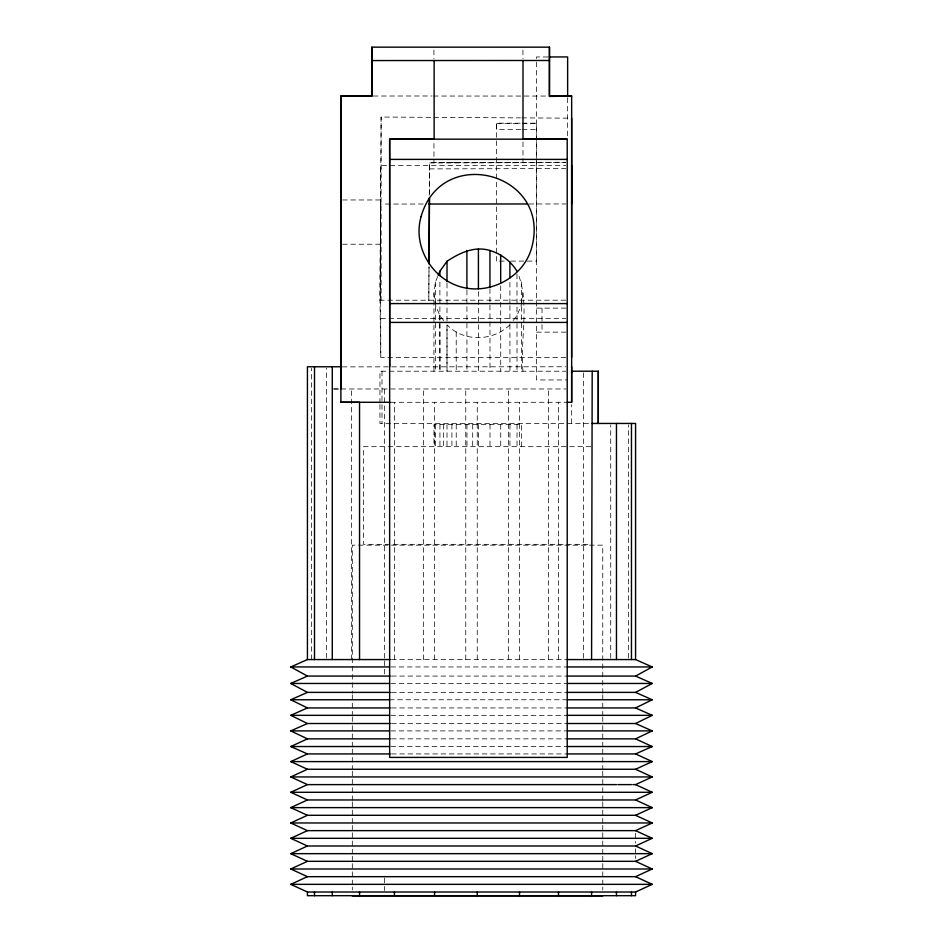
<?xml version="1.0" encoding="UTF-8"?>
<svg xmlns="http://www.w3.org/2000/svg" width="943" height="943" viewBox="0 0 943 943"><rect width="100%" height="100%" fill="white"/><g stroke="black" fill="none" stroke-linecap="round" stroke-linejoin="round"><path stroke-width="0.71" stroke-dasharray="4.71 3.54" d="M311.532 659.57L311.532 368.241M326.537 658.096L326.537 368.241M351.421 659.57L351.421 388.964M379.958 404.582L379.958 423.442L590.931 423.442M379.958 403.132L379.958 371.212L565.812 371.212M384.496 658.096L384.496 388.964M394.433 659.57L394.433 402.284M423.49 659.57L423.49 388.976M429.407 193.763L429.548 162.644L565.812 162.267M434.582 659.57L434.582 402.284M465.759 659.57L465.759 388.976M477.241 659.57L477.241 402.284M496.596 261.117L496.607 123.191L520.866 123.191M508.418 659.57L508.418 388.976M519.51 659.57L519.51 402.284M522.988 371.212C520.041 339.539 529.53 305.556 518.638 275.167M547.871 57.004L536.555 56.945L536.543 379.946L567.615 379.946M522.292 123.191L536.567 123.191L536.555 261.128L525.133 261.117M548.567 659.57L548.567 388.976M558.504 659.57L558.504 402.284M571.67 423.442L571.67 404.582M583.458 658.096L583.458 372.674M610.722 658.096L610.722 424.904M628.498 658.096L628.498 424.904M565.788 357.35L380.783 357.421L379.982 300.204L381.113 117.038L432.413 117.345M565.765 300.192L379.982 300.204L380.713 165.449L565.788 165.367M429.501 195.154L429.548 162.644M433.969 371.212L433.933 293.45L435.442 281.957L437.658 276.594M522.952 293.344L521.444 304.848L517 315.563L511.695 322.459M509.927 324.769C493.142 341.531 463.638 342.203 446.982 324.84L447.006 371.212L447.006 324.298M379.982 300.204L381.113 300.18L381.113 117.038M456.223 162.455L447.006 162.455M429.713 162.962L565.812 162.585M429.536 168.903L565.812 168.514M373.239 96.021L432.071 95.986M433.497 96.033L548.154 96.056M496.607 123.509L520.866 123.509M522.292 123.509L536.567 123.509M520.866 129.439L496.607 129.439L496.607 123.191M522.292 129.439L536.567 129.439M342.58 199.975L381.113 199.975M423.148 204.03L380.5 204.053L380.783 357.421M529.035 203.971L565.8 203.959M342.58 244.225L381.113 244.225M499.46 261.117L505.165 261.117M510.87 261.117L523.707 261.117M536.555 308.113L567.627 308.113M380.772 318.392L565.776 318.321M536.555 332.148L567.639 332.148M342.297 366.874L565.788 366.768M332.844 388.964L565.906 388.964M390.85 402.296L565.812 402.284M590.837 446.676L363.585 446.676L363.585 544.335L590.837 544.335M391.522 659.57L566.012 659.57M390.885 666.949L567.344 666.949M391.522 676.072L566.012 676.072M390.885 683.463L566.354 683.463M391.522 692.386L566.012 692.386M389.459 699.765L566.354 699.765M391.522 707.945L566.012 707.945M390.885 715.336L567.344 715.336M391.522 723.517L566.012 723.517M390.885 730.896L566.354 730.896M391.522 738.864L566.012 738.864M390.885 746.538L567.344 746.538M391.522 753.928L566.012 753.928M433.874 117.356L520.359 117.875M521.821 117.887L568.723 118.158M334.176 388.976L340.836 389.07M433.933 293.45L435.454 304.943L439.792 315.386L445.391 322.742M439.792 315.386L439.933 371.212L439.886 278.586M522.941 50.073L522.952 58.831M522.976 142.016L522.988 162.455L433.969 162.455L433.957 142.016M521.42 281.851L521.467 371.212M516.976 274.095L517.023 371.212M509.904 282.358L509.915 304.2M509.915 305.662L509.927 323.143M509.927 324.592L509.951 371.212M500.686 285.823L500.733 371.212M489.947 288.77L489.995 371.212M478.431 291.693L478.478 371.212M466.915 290.255L466.95 371.212M456.212 331.889L456.223 371.212M435.442 281.957L435.477 371.212M433.921 50.073L433.933 58.831M635.57 833.235L635.57 843.148M635.57 848.771L635.57 854.358M635.57 855.749L635.57 858.543M602.766 693.364L602.766 545.16L352.317 545.16L352.317 693.364M602.766 694.826L602.766 715.372M602.766 716.833L602.766 724.177M602.766 725.639L602.766 747.646M602.766 749.119L602.766 769.665M602.766 771.126L602.766 800.477M602.766 801.939L602.766 823.946M602.766 825.42L602.766 831.29M602.766 832.752L602.766 854.771M602.766 856.232L602.766 862.102M602.766 863.564L602.766 885.583M602.766 887.045L602.766 889.98M567.627 98.072L567.639 137.926M542.013 308.113L542.013 332.148M521.467 446.676L521.467 424.48L433.969 424.48L433.969 446.676M517.023 424.48L517.023 446.676M509.951 424.48L509.951 446.676M500.733 424.48L500.733 446.676M489.995 424.48L489.995 446.676M478.478 424.48L478.478 446.676M472.714 424.48L472.714 446.676M466.95 424.48L466.95 446.676M456.223 424.48L456.223 446.676M451.909 424.48L451.909 446.676M447.006 283.254L447.006 322.836M447.006 424.48L447.006 446.676M443.469 424.48L443.469 446.676M439.933 424.48L439.933 446.676M435.477 424.48L435.477 446.676M384.496 660.949L384.496 676.072M384.496 878.063L384.496 885.041M384.496 886.432L384.496 890.616M381.998 371.212L381.998 403.132M381.998 404.582L381.998 423.442M352.317 694.826L352.317 715.372M352.317 716.833L352.317 724.177M352.317 725.639L352.317 747.646M352.317 749.119L352.317 769.665M352.317 771.126L352.317 800.477M352.317 801.939L352.317 823.946M352.317 825.42L352.317 831.29M352.317 832.752L352.317 854.771M352.317 856.232L352.317 862.102M352.317 863.564L352.317 885.583M352.317 887.045L352.317 889.98M428.994 266.881L428.806 300.522L429.03 266.857"/><path stroke-width="1.41" d="M390.072 676.072L307.43 676.072L290.762 666.949L307.43 659.57L307.43 366.768L340.883 366.768M314.502 659.57L314.502 366.768M332.278 659.57L332.278 366.768M340.836 389.07L340.906 96.009L371.766 96.021M359.542 659.57L359.542 402.284L340.883 402.225L340.906 96.009L371.919 96.009L371.896 47.15L549.463 47.162L549.439 96.434L571.67 96.056L571.658 402.284L567.12 402.284M523 60.564L523 139.175L567.214 139.175L567.214 757.406L389.648 757.406L389.648 139.163L567.214 139.163M389.73 366.78L389.659 139.175L434.134 139.175L434.134 60.564M549.439 96.434L549.463 47.162M571.658 402.284L571.658 371.212L598.31 371.212L598.298 423.442L598.31 371.212M571.658 357.338L571.658 118.181M616.463 659.57L616.463 423.442M631.468 659.57L631.468 423.442M567.132 676.072L635.57 676.072L652.238 666.949L635.57 659.57L635.57 423.442L592.074 423.442M591.579 659.57L592.192 371.212M429.383 198.148L429.018 263.957L429.489 198.089M438.212 275.262L439.874 271.242L447.006 261.27C459.748 252.865 474.412 245.84 489.936 250.484C501.181 253.832 510.8 261.176 516.976 271.148M567.132 692.386L635.57 692.386L652.238 683.463L635.57 676.072M567.132 707.945L635.57 707.945L652.238 699.765L635.57 692.386M567.132 723.517L635.57 723.517L652.238 715.336L635.57 707.945M567.132 738.864L635.57 738.864L652.238 730.896L635.57 723.517M390.072 753.928L307.43 753.928L290.762 746.538L307.43 738.864L390.072 738.864M567.132 753.928L635.57 753.928L652.238 761.602L635.57 769.264L307.43 769.264L290.762 761.602L307.43 753.928M616.463 784.611L307.43 784.611L290.762 776.938L307.43 769.264M632.836 784.611L635.57 784.611L652.238 792.285L635.57 799.959L307.43 799.959L290.762 792.285L307.43 784.611M635.57 799.959L652.238 807.632L635.57 815.294L307.43 815.294L290.762 807.632L307.43 799.959M635.57 815.294L652.238 822.968L635.57 830.642L307.43 830.642L290.762 822.968L307.43 815.294M307.43 845.989L290.762 853.663L307.43 861.324L635.57 861.324L652.238 853.663L635.57 845.989L307.43 845.989L290.762 838.315L307.43 830.642M635.57 861.324L652.238 868.998L635.57 876.672L307.43 876.672L290.762 868.998L307.43 861.324M635.57 876.672L652.238 884.345L635.57 892.019L307.43 892.019L290.762 884.345L307.43 876.672M635.57 784.611L652.238 776.938L635.57 769.264M635.57 845.989L652.238 838.315L635.57 830.642M390.072 692.386L307.43 692.386L290.762 683.463L307.43 676.072M390.072 707.945L307.43 707.945L290.762 699.765L307.43 692.386M390.072 723.517L307.43 723.517L290.762 715.336L307.43 707.945M307.43 738.864L290.762 730.896L307.43 723.517M635.57 753.928L652.238 746.538L635.57 738.864M549.262 56.945L567.627 56.945L567.639 96.728M371.896 60.564L549.463 60.482M549.628 96.056L571.67 96.056M389.648 159.379L567.214 159.391M429.03 204.03L527.561 203.971M389.648 303.587L567.214 303.599M389.648 322.412L567.214 322.412M340.906 402.296L390.072 402.284M307.43 659.57L390.072 659.57M567.132 659.57L635.57 659.57M290.762 666.949L389.459 666.949M567.344 666.949L652.238 666.949M290.762 683.463L389.459 683.463M567.344 683.463L652.238 683.463M290.762 699.765L389.459 699.765M567.344 699.765L652.238 699.765M290.762 715.336L389.459 715.336M567.344 715.336L652.238 715.336M290.762 730.896L389.459 730.896M567.344 730.896L652.238 730.896M290.762 746.538L389.459 746.538M567.344 746.538L652.238 746.538M290.762 761.602L652.238 761.602M290.762 776.938L652.238 776.938M617.83 784.611L631.468 784.611M290.762 792.285L652.238 792.285M290.762 807.632L652.238 807.632M290.762 822.968L652.238 822.968M290.762 838.315L652.238 838.315M290.762 853.663L652.238 853.663M290.762 868.998L652.238 868.998M290.762 884.345L652.238 884.345M352.317 895.85L602.766 895.85M371.919 96.009L371.896 47.15M571.67 165.367L571.682 203.947M571.67 366.768L571.67 372.32M509.892 261.965L509.904 277.985M500.674 254.916L500.686 282.888M489.936 250.484L489.947 287.297M478.407 248.987L478.431 288.747M466.891 250.52L466.915 288.782M439.874 271.242L439.886 275.651M635.57 892.019L635.57 895.685L307.43 895.685L307.43 892.019M631.468 892.019L631.468 895.685M616.463 892.019L616.463 895.685M591.579 892.019L591.579 895.685M558.504 892.019L558.504 895.685M519.51 892.019L519.51 895.685M477.241 892.019L477.241 895.685M447.006 261.27L447.006 281.792M434.582 892.019L434.582 895.685M394.433 892.019L394.433 895.685M359.542 892.019L359.542 895.685M341.154 199.975L341.154 244.225M332.278 892.019L332.278 895.685M314.502 892.019L314.502 895.685M421.108 216.572C412.174 247.231 433.191 281.167 464.227 287.733C493.13 293.898 525.18 275.356 532.088 246.158C550.582 172.699 441.489 143.973 421.108 216.572"/></g></svg>
